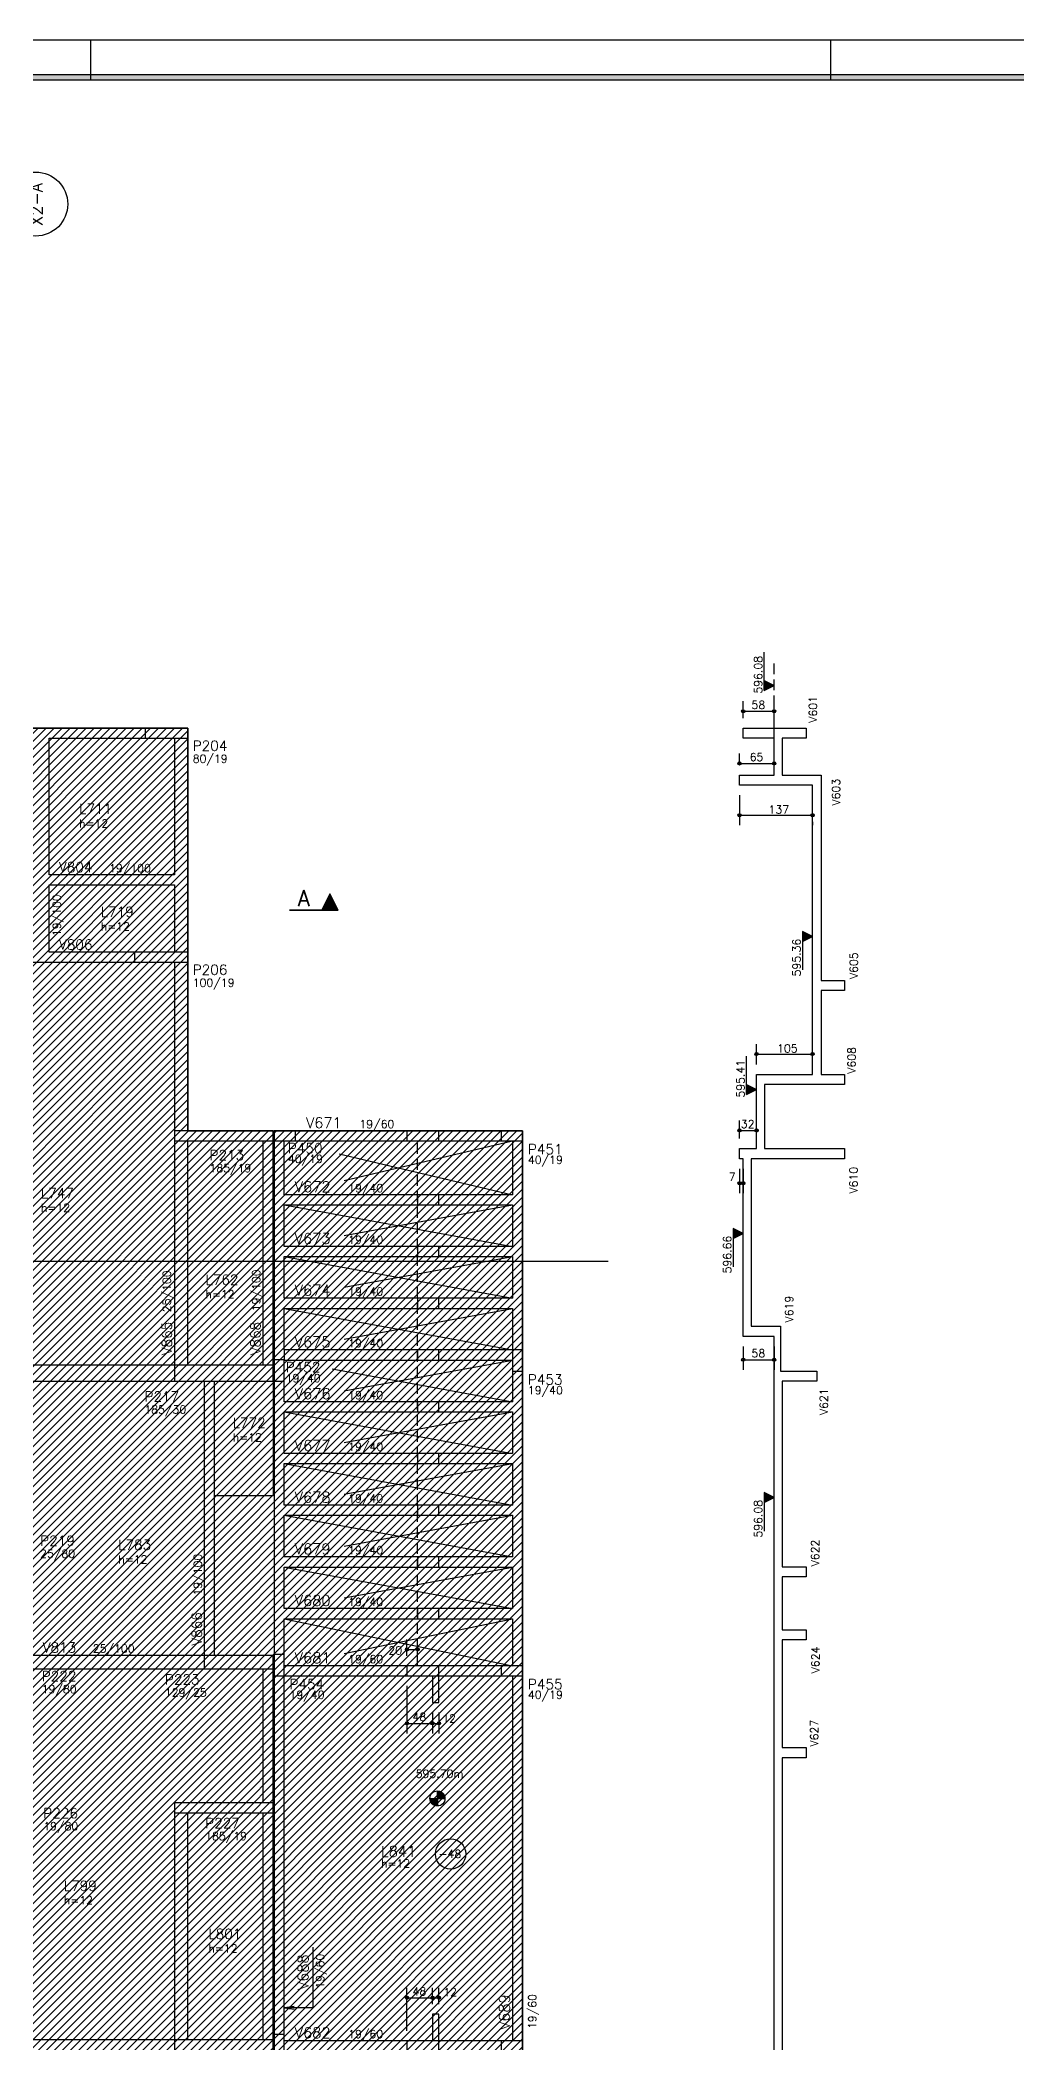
# Model space of a CAD drawing. Extents: x -9640 to 3028, y -691 to 5617.
# Drawn here: x -1229 to 603, y 1861 to 5617 of the extents above; entities that cross this region are included whole.
import ezdxf

# ---------------------------------------------------------------- set-up
doc = ezdxf.new("R2010")
doc.units = 0
doc.header["$LTSCALE"] = 100
doc.header["$MEASUREMENT"] = 0
doc.linetypes.add('ESTILO_TQS_0001', pattern=[0.85, 0.7, -0.15])
doc.linetypes.add('ESTILO_TQS_0002', pattern=[0.3, 0.2, -0.1])
doc.layers.get('0').update_dxf_attribs({"color": 245, "linetype": 'CONTINUOUS'})
for name, color, linetype in [('01', 7, 'CONTINUOUS'), ('10', 7, 'CONTINUOUS'), ('104', 5, 'CONTINUOUS'), ('11', 7, 'CONTINUOUS'), ('12', 7, 'CONTINUOUS'), ('13', 7, 'CONTINUOUS'), ('18', 4, 'CONTINUOUS'), ('19', 5, 'CONTINUOUS'), ('201', 7, 'ESTILO_TQS_0001'), ('210', 7, 'ESTILO_TQS_0002'), ('221', 102, 'CONTINUOUS'), ('224', 7, 'CONTINUOUS'), ('233', 7, 'CONTINUOUS'), ('237', 7, 'CONTINUOUS'), ('242', 7, 'CONTINUOUS'), ('30', 7, 'CONTINUOUS'), ('4', 3, 'CONTINUOUS'), ('8', 7, 'CONTINUOUS'), ('9', 3, 'CONTINUOUS')]:
    doc.layers.add(name, color=color, linetype=linetype)
doc.styles.get("Standard").update_dxf_attribs({"font": 'ROMANS.SHX'})

# ---------------------------------------------------------------- blocks, each defined once
blk = doc.blocks.new('_CORTEA')
for p, q in [((-1.215955, 0), (-1.008539, 0.414832)), ((0, 0), (-1.215955, 0)), ((-1.213134, 0.001738), (-1.008539, 0.41093)), ((-1.213134, 0.001739), (0, 0.001739)), ((-1.198048, 0.03191), (-0.819029, 0.03191)), ((-1.182092, 0.06382), (-0.834984, 0.06382)), ((-1.166137, 0.09573), (-0.85094, 0.09573)), ((-1.150182, 0.12764), (-0.866895, 0.12764)), ((-1.134225, 0.159551), (-0.882851, 0.159551)), ((-1.11827, 0.191461), (-0.898806, 0.191461)), ((-1.102411, 0.223182), (-0.91476, 0.223369)), ((-1.086361, 0.255281), (-0.930716, 0.255281)), ((-1.070407, 0.287191), (-0.946671, 0.287191)), ((-1.054453, 0.319101), (-0.962626, 0.319101)), ((-1.038497, 0.351012), (-0.978581, 0.351012)), ((-1.022543, 0.382922), (-0.994535, 0.382922)), ((-1.008539, 0.414832), (-0.801992, 0.001738)), ((-1.008539, 0.410929), (-0.803943, 0.001739))]:
    blk.add_line(p, q)
blk.add_lwpolyline([(-1.213134, 0.001739), (-1.008539, 0.410929), (-0.803943, 0.001739), (-1.213134, 0.001739)])

msp = doc.modelspace()

# ---------------------------------------------------------------- hatches: boundary and pattern name
at = {"layer": '104', "linetype": 'Continuous'}
h = msp.add_hatch(dxfattribs=at)
h.set_pattern_fill('ANSI31', color=256, scale=85)
h.paths.add_polyline_path([(-2256.626024, 4326.596), (-1861.626, 4326.596), (-1347.626, 4326.596), (-952.626, 4326.596), (-952.626, 3571.596031), (-324.626, 3571.596031), (-324.626, 1397.596), (-952.626, 1397.596), (-952.626, 642.596), (-2256.626021, 642.596), (-2256.626, 1397.596), (-2416.626, 1397.596), (-2416.626, 1867.096), (-2306.626, 1867.096), (-2306.626, 2387.596), (-2416.626007, 2387.596), (-2416.626007, 3571.596031), (-2256.626024, 3571.596031)])

# ---------------------------------------------------------------- linework, layer by layer
for p, q in [((-1134.575601, 5616.613072), (-1134.575601, 5541.613072)), ((252.924399, 5616.613072), (252.924399, 5541.613072)), ((128.476249, 4396.77712), (128.476249, 4468.777105)), ((128.476249, 4415.527138), (147.226258, 4406.15212)), ((128.476249, 4396.77712), (147.226258, 4406.15212)), ((130.148463, 4397.613182), (130.148463, 4414.69104)), ((131.820624, 4398.449281), (131.820624, 4413.854941)), ((133.49282, 4399.285343), (133.49282, 4413.018843)), ((135.164981, 4400.121441), (135.164981, 4412.182781)), ((136.837177, 4400.957539), (136.837142, 4411.346683)), ((138.509338, 4401.793602), (138.509338, 4410.510584)), ((140.181508, 4402.6297), (140.181543, 4409.674486)), ((141.853704, 4403.465798), (141.853749, 4408.838388)), ((143.525909, 4404.301896), (143.525909, 4408.00229)), ((145.19807, 4405.138013), (145.19807, 4407.166227)), ((200.476249, 3945.370456), (200.476249, 3873.370471)), ((219.226258, 3935.995456), (200.476249, 3945.370456)), ((202.148463, 3927.456537), (202.148463, 3944.534394)), ((203.820624, 3928.292635), (203.820624, 3943.698296)), ((219.226258, 3935.995456), (200.476249, 3926.620438)), ((205.49282, 3929.128733), (205.49282, 3942.862233)), ((207.164981, 3929.964795), (207.164981, 3942.026135)), ((208.837142, 3930.800894), (208.837177, 3941.190037)), ((210.509338, 3931.636992), (210.509338, 3940.353974)), ((212.181543, 3932.47309), (212.181508, 3939.517876)), ((213.853749, 3933.309188), (213.853704, 3938.681778)), ((215.525909, 3934.145286), (215.525909, 3937.84568)), ((217.19807, 3934.981349), (217.19807, 3937.009564)), ((95.476249, 3639.376017), (95.476249, 3711.376002)), ((95.476249, 3658.126035), (114.226258, 3648.751017)), ((95.476249, 3639.376017), (114.226258, 3648.751017)), ((97.148463, 3640.21208), (97.148463, 3657.289937)), ((98.820624, 3641.048178), (98.820624, 3656.453839)), ((100.49282, 3641.884241), (100.49282, 3655.617741)), ((102.164981, 3642.720339), (102.164981, 3654.781678)), ((103.837177, 3643.556437), (103.837142, 3653.94558)), ((105.509338, 3644.392499), (105.509338, 3653.109482)), ((107.181508, 3645.228598), (107.181543, 3652.273384)), ((108.853704, 3646.064696), (108.853749, 3651.437286)), ((110.525909, 3646.900794), (110.525909, 3650.601187)), ((112.19807, 3647.73691), (112.19807, 3649.765125)), ((70.476249, 3388.47139), (70.476249, 3316.471405)), ((89.226258, 3379.09639), (70.476249, 3388.47139)), ((72.148463, 3370.55747), (72.148463, 3387.635328)), ((73.820624, 3371.393568), (73.820624, 3386.799229)), ((75.49282, 3372.229667), (75.49282, 3385.963167)), ((77.164981, 3373.065729), (77.164981, 3385.127069)), ((78.837142, 3373.901827), (78.837177, 3384.290971)), ((80.509338, 3374.737926), (80.509338, 3383.454908)), ((82.181543, 3375.574024), (82.181508, 3382.61881)), ((83.853749, 3376.410122), (83.853704, 3381.782712)), ((85.525909, 3377.24622), (85.525909, 3380.946614)), ((87.19807, 3378.082283), (87.19807, 3380.110497)), ((89.226258, 3379.09639), (70.476249, 3369.721372)), ((128.476249, 2893.137205), (128.476249, 2821.13722)), ((147.226258, 2883.762205), (128.476249, 2893.137205)), ((130.148463, 2875.223285), (130.148463, 2892.301143)), ((147.226258, 2883.762205), (128.476249, 2874.387187)), ((131.820624, 2876.059384), (131.820624, 2891.465044)), ((133.49282, 2876.895482), (133.49282, 2890.628982)), ((135.164981, 2877.731544), (135.164981, 2889.792884)), ((136.837142, 2878.567642), (136.837177, 2888.956786)), ((138.509338, 2879.403741), (138.509338, 2888.120723)), ((140.181543, 2880.239839), (140.181508, 2887.284625)), ((141.853749, 2881.075937), (141.853704, 2886.448527)), ((143.525909, 2881.912035), (143.525909, 2885.612429)), ((145.19807, 2882.748098), (145.19807, 2884.776313)), ((-484.199824, 2333.794283), (-484.199824, 2305.669283)), ((-484.199824, 2305.669283), (-484.199824, 2333.794283)), ((-484.199824, 2333.111017), (-479.869559, 2333.111017)), ((-484.199824, 2332.219062), (-477.732804, 2332.219062)), ((-484.199824, 2331.327107), (-476.243534, 2331.327107)), ((-484.199824, 2330.435138), (-475.078865, 2330.435138)), ((-484.199824, 2329.54325), (-474.125608, 2329.54325)), ((-484.199824, 2328.651295), (-473.327973, 2328.651295)), ((-498.262324, 2319.731783), (-470.137324, 2319.731783)), ((-484.199878, 2318.839881), (-498.227925, 2318.839881)), ((-484.199878, 2317.947926), (-498.14876, 2317.947926)), ((-484.199878, 2317.055971), (-498.005476, 2317.055971)), ((-484.199878, 2316.164016), (-497.802272, 2316.164016)), ((-484.199878, 2315.272114), (-497.536465, 2315.272114)), ((-484.199878, 2314.380105), (-497.204247, 2314.380105)), ((-484.199878, 2313.488204), (-496.800306, 2313.488204)), ((-484.199878, 2312.596249), (-496.317508, 2312.596249)), ((-484.199878, 2311.704294), (-495.745983, 2311.704294)), ((-484.199878, 2310.812338), (-495.071676, 2310.812338)), ((-484.199878, 2309.920437), (-494.274094, 2309.920437)), ((-484.199878, 2309.028415), (-493.320837, 2309.028415)), ((-484.199878, 2308.136513), (-492.156168, 2308.136513)), ((-484.199878, 2307.244558), (-490.666899, 2307.244558)), ((-484.199878, 2306.352603), (-488.53009, 2306.352603)), ((-484.199824, 2327.759326), (-472.653719, 2327.759326)), ((-484.199824, 2326.867371), (-472.082194, 2326.867371)), ((-484.199824, 2325.975416), (-471.599397, 2325.975416)), ((-484.199824, 2325.083461), (-471.195456, 2325.083461)), ((-484.199824, 2324.191505), (-470.863237, 2324.191505)), ((-484.199824, 2323.299604), (-470.597431, 2323.299604)), ((-484.199824, 2322.407649), (-470.39428, 2322.407649)), ((-484.199824, 2321.515693), (-470.250943, 2321.515693)), ((-484.199824, 2320.623738), (-470.167342, 2320.623738))]:
    msp.add_line(p, q)
for points in [[(-9639.575601, -690.886928), (3027.924399, -690.886928), (3027.924399, 5616.613072), (-9639.575601, 5616.613072), (-9639.575601, -690.886928)], [(2952.924399, -615.886928), (2952.924399, -626.386928), (-9462.575601, -626.386928), (-9462.575601, 5552.113072), (2952.924399, 5552.113072), (2952.924399, 5541.613072), (-9452.075601, 5541.613072), (-9452.075601, -615.886928), (2952.924399, -615.886928)], [(-9452.075601, -615.886928), (2952.924399, -615.886928), (2952.924399, 5541.613072), (-9452.075601, 5541.613072), (-9452.075601, -615.886928)], [(128.476249, 4415.527138), (147.226258, 4406.15212), (128.476249, 4396.77712), (128.476249, 4415.527138)], [(200.476249, 3926.620438), (219.226258, 3935.995456), (200.476249, 3945.370456), (200.476249, 3926.620438)], [(95.476249, 3658.126035), (114.226258, 3648.751017), (95.476249, 3639.376017), (95.476249, 3658.126035)], [(70.476249, 3369.721372), (89.226258, 3379.09639), (70.476249, 3388.47139), (70.476249, 3369.721372)], [(128.476249, 2874.387187), (147.226258, 2883.762205), (128.476249, 2893.137205), (128.476249, 2874.387187)]]:
    msp.add_lwpolyline(points)
msp.add_circle((-484.199824, 2319.731783), 14.0625)
for points in [[(-9452.075601, 5541.613072), (-9462.575601, 5552.113072), (2952.924399, 5552.113072)], [(-9452.075601, 5541.613072), (2952.924399, 5552.113072), (2952.924399, 5541.613072)]]:
    msp.add_solid(points)
at = {"layer": '01'}
for points in [[(-1222.126, 4326.596), (-1386.626, 4326.596)], [(-1032.626, 4326.596), (-1222.126, 4326.596)], [(147.226258, 1062.596), (147.226258, 3186.096), (89.226258, 3186.096), (89.226258, 3519.096), (82.226258, 3519.096), (82.226258, 3538.096), (114.226258, 3538.096), (114.226258, 3677.096), (219.226258, 3677.096), (219.226258, 4219.596), (82.226258, 4219.596), (82.226258, 4238.596), (147.226258, 4238.596), (147.226258, 4307.596), (89.226258, 4307.596), (89.226258, 4326.596), (207.226258, 4326.596), (207.226258, 4307.596), (162.226258, 4307.596), (162.226258, 4238.596), (235.226258, 4238.596), (235.226258, 3853.596), (279.226258, 3853.596), (279.226258, 3834.596), (235.226258, 3834.596), (235.226258, 3677.096), (279.226258, 3677.096), (279.226258, 3658.096), (129.226258, 3658.096), (129.226258, 3538.096), (279.226258, 3538.096), (279.226258, 3519.096), (104.226258, 3519.096), (104.226258, 3205.096), (159.226258, 3205.096), (159.226258, 3121.096), (227.226258, 3121.096), (227.226258, 3102.096), (162.226258, 3102.096), (162.226258, 2754.096), (207.226258, 2754.096), (207.226258, 2735.096), (162.226258, 2735.096), (162.226258, 2636.096), (207.226258, 2636.096), (207.226258, 2617.096), (162.226258, 2617.096), (162.226258, 2415.096), (207.226258, 2415.096), (207.226258, 2396.096), (162.226258, 2396.096), (162.226258, 1646.096)], [(-1212.626, 4307.596), (-1032.626, 4307.596)], [(-1212.626, 4051.596), (-1212.626, 4307.596)], [(-977.626, 4307.596), (-977.626, 4051.596)], [(-952.626, 4042.096), (-952.626, 4307.596)], [(-977.626, 4051.596), (-1212.626, 4051.596)], [(-1212.626, 4032.596), (-977.626, 4032.596)], [(-1212.626, 3906.596), (-1212.626, 4032.596)], [(-977.626, 4032.596), (-977.626, 3906.596)], [(-952.626, 3906.596), (-952.626, 4042.096)], [(-1052.626, 3906.596), (-1212.626, 3906.596)], [(-1317.626, 3887.596), (-1222.126, 3887.596)], [(-1222.126, 3887.596), (-1052.626, 3887.596)], [(-977.626, 3887.596), (-977.626, 3571.596031)], [(-952.626, 3571.596031), (-952.626, 3887.596)], [(-364.626, 3571.596031), (-750.626, 3571.596031)], [(-977.626, 3552.596031), (-977.626, 3132.096)], [(-952.626, 3132.096), (-952.626, 3552.596031)], [(-811.626, 3552.596031), (-811.626, 3132.096)], [(-792.626, 3132.096), (-792.626, 3552.596031)], [(-790.626, 3552.596031), (-790.626, 3442.096031)], [(-771.626, 3451.596031), (-771.626, 3552.596031)], [(-750.626, 3552.596031), (-364.626, 3552.596031)], [(-343.626, 3552.596031), (-343.626, 3451.596031)], [(-324.626, 3442.096031), (-324.626, 3552.596031)], [(-790.626, 3442.096031), (-790.626, 3345.096031)], [(-343.626, 3451.596031), (-771.626, 3451.596031)], [(-771.626, 3354.596031), (-771.626, 3432.596031)], [(-771.626, 3432.596031), (-343.626, 3432.596031)], [(-343.626, 3432.596031), (-343.626, 3354.596031)], [(-324.626, 3345.096031), (-324.626, 3442.096031)], [(-790.626, 3345.096031), (-790.626, 3248.096031)], [(-343.626, 3354.596031), (-771.626, 3354.596031)], [(-324.626, 3248.096031), (-324.626, 3345.096031)], [(-771.626, 3257.596031), (-771.626, 3335.596031)], [(-771.626, 3335.596031), (-343.626, 3335.596031)], [(-343.626, 3335.596031), (-343.626, 3257.596031)], [(-790.626, 3248.096031), (-790.626, 3151.096031)], [(-343.626, 3257.596031), (-771.626, 3257.596031)], [(-771.626, 3160.596031), (-771.626, 3238.596031)], [(-771.626, 3238.596031), (-343.626, 3238.596031)], [(-343.626, 3238.596031), (-343.626, 3160.596031)], [(-324.626, 3160.596031), (-324.626, 3248.096031)], [(-343.626, 3160.596031), (-771.626, 3160.596031)], [(-771.626, 3160.596031), (-771.626, 3142.096)], [(-977.626, 3132.096), (-1315.126, 3132.096)], [(-790.626, 3151.096031), (-790.626, 3142.096)], [(-771.626, 3142.096), (-771.626, 3141.596031)], [(-771.626, 3141.596031), (-343.626, 3141.596031)], [(-343.626, 3120.596031), (-343.626, 3063.596031)], [(-324.626, 3054.096031), (-324.626, 3120.596031)], [(-1315.126, 3102.096), (-977.625964, 3102.096)], [(-921.626, 3102.096), (-921.626, 2587.596)], [(-902.626, 2587.596), (-902.626, 3102.096)], [(-790.626, 3102.096), (-790.626, 3054.096031)], [(-771.626, 3063.596031), (-771.626, 3102.096)], [(-790.626, 3054.096031), (-790.626, 2957.096031)], [(-343.626, 3063.596031), (-771.626, 3063.596031)], [(-771.626, 2966.596031), (-771.626, 3044.596031)], [(-771.626, 3044.596031), (-343.626, 3044.596031)], [(-343.626, 3044.596031), (-343.626, 2966.596031)], [(-324.626, 2957.096031), (-324.626, 3054.096031)], [(-790.626, 2957.096031), (-790.626, 2860.096031)], [(-343.626, 2966.596031), (-771.626, 2966.596031)], [(-771.626, 2869.596031), (-771.626, 2947.596031)], [(-771.626, 2947.596031), (-343.626, 2947.596031)], [(-343.626, 2947.596031), (-343.626, 2869.596031)], [(-324.626, 2860.096031), (-324.626, 2957.096031)], [(-790.626, 2860.096031), (-790.626, 2763.096031)], [(-343.626, 2869.596031), (-771.626, 2869.596031)], [(-324.626, 2763.096031), (-324.626, 2860.096031)], [(-771.626, 2772.596031), (-771.626, 2850.596031)], [(-771.626, 2850.596031), (-343.626, 2850.596031)], [(-343.626, 2850.596031), (-343.626, 2772.596031)], [(-790.626, 2763.096031), (-790.626, 2666.096031)], [(-343.626, 2772.596031), (-771.626, 2772.596031)], [(-771.626, 2675.596031), (-771.626, 2753.596031)], [(-771.626, 2753.596031), (-343.626, 2753.596031)], [(-343.626, 2753.596031), (-343.626, 2675.596031)], [(-324.626, 2666.096031), (-324.626, 2763.096031)], [(-343.626, 2675.596031), (-771.626, 2675.596031)], [(-790.626, 2666.096031), (-790.626, 2589.596)], [(-771.626, 2589.596), (-771.626, 2656.596031)], [(-771.626, 2656.596031), (-343.626, 2656.596031)], [(-343.626, 2656.596031), (-343.626, 2568.596)], [(-324.626, 2568.596), (-324.626, 2666.096031)], [(-921.626, 2587.596), (-1252.626, 2587.596)], [(-1252.626, 2562.596), (-921.626, 2562.596)], [(-811.626, 2562.596), (-811.626, 2311.596)], [(-792.626, 2311.596), (-792.626, 2562.596)], [(-364.626, 2568.596), (-771.626, 2568.596)], [(-790.626, 2549.596), (-790.626, 1877.096)], [(-324.626, 1865.596), (-324.626, 2549.596)], [(-977.626, 2292.596), (-977.626, 1867.096)], [(-952.626, 1867.096), (-952.626, 2292.596)], [(-811.626, 2292.596), (-811.626, 1867.096)], [(-792.626, 1867.096), (-792.626, 2292.596)], [(-977.626, 1867.096), (-1341.626, 1867.096)]]:
    msp.add_lwpolyline(points, dxfattribs=at)
at = {"layer": '104', "linetype": 'Continuous'}
msp.add_lwpolyline([(-2256.626024, 4326.596), (-1861.626, 4326.596), (-1861.626, 4326.596), (-1347.626, 4326.596), (-1347.626, 4326.596), (-952.626, 4326.596), (-952.626, 3571.596031), (-324.626, 3571.596031), (-324.626, 1397.596), (-952.626, 1397.596), (-952.626, 642.596), (-2256.626021, 642.596), (-2256.626, 1397.596), (-2416.626, 1397.596), (-2416.626, 1867.096), (-2306.626, 1867.096), (-2306.626, 2387.596), (-2416.626007, 2387.596), (-2416.626007, 3571.596031), (-2256.626024, 3571.596031), (-2256.626024, 4326.596)], dxfattribs=at)
at = {"layer": '13'}
msp.add_circle((-459.530293, 2215.633156), 28.460499, dxfattribs=at)
at = {"layer": '18'}
for p, q in [((-481.438579, 3571.596031), (-541.438579, 3571.596031)), ((-541.438579, 3571.596031), (-541.438579, 3552.596031)), ((-481.438579, 3552.596031), (-481.438579, 3571.596031)), ((-541.438579, 3552.596031), (-481.438579, 3552.596031)), ((-481.438579, 3451.596031), (-521.438579, 3451.596031)), ((-521.438579, 3451.596031), (-521.438579, 3432.596031)), ((-521.438579, 3432.596031), (-481.438579, 3432.596031)), ((-481.438579, 3432.596031), (-481.438579, 3451.596031)), ((-481.438579, 3354.596031), (-521.438579, 3354.596031)), ((-521.438579, 3354.596031), (-521.438579, 3335.596031)), ((-481.438579, 3335.596031), (-481.438579, 3354.596031)), ((-164.156192, 3326.596), (-9253.123768, 3326.596)), ((-521.438579, 3335.596031), (-481.438579, 3335.596031)), ((-481.438579, 3257.596031), (-521.438579, 3257.596031)), ((-521.438579, 3257.596031), (-521.438579, 3238.596031)), ((-521.438579, 3238.596031), (-481.438579, 3238.596031)), ((-481.438579, 3238.596031), (-481.438579, 3257.596031)), ((-481.438579, 3160.596031), (-521.438579, 3160.596031)), ((-521.438579, 3160.596031), (-521.438579, 3141.596031)), ((-481.438579, 3141.596031), (-481.438579, 3160.596031)), ((-521.438579, 3141.596031), (-481.438579, 3141.596031)), ((-481.438579, 3063.596031), (-521.438579, 3063.596031)), ((-521.438579, 3063.596031), (-521.438579, 3044.596031)), ((-521.438579, 3044.596031), (-481.438579, 3044.596031)), ((-481.438579, 3044.596031), (-481.438579, 3063.596031)), ((-481.438579, 2966.596031), (-521.438579, 2966.596031)), ((-521.438579, 2966.596031), (-521.438579, 2947.596031)), ((-521.438579, 2947.596031), (-481.438579, 2947.596031)), ((-481.438579, 2947.596031), (-481.438579, 2966.596031)), ((-481.438579, 2869.596031), (-521.438579, 2869.596031)), ((-521.438579, 2869.596031), (-521.438579, 2850.596031)), ((-481.438579, 2850.596031), (-481.438579, 2869.596031)), ((-521.438579, 2850.596031), (-481.438579, 2850.596031)), ((-481.438579, 2772.596031), (-521.438579, 2772.596031)), ((-521.438579, 2772.596031), (-521.438579, 2753.596031)), ((-521.438579, 2753.596031), (-481.438579, 2753.596031)), ((-481.438579, 2753.596031), (-481.438579, 2772.596031)), ((-481.438579, 2675.596031), (-521.438579, 2675.596031)), ((-521.438579, 2675.596031), (-521.438579, 2656.596031)), ((-481.438579, 2656.596031), (-481.438579, 2675.596031)), ((-521.438579, 2656.596031), (-481.438579, 2656.596031)), ((-481.438579, 2568.596), (-541.438579, 2568.596)), ((-541.438579, 2568.596), (-541.438579, 2549.596)), ((-481.438579, 2499.596), (-481.438579, 2568.596)), ((-541.438579, 2549.596), (-493.438579, 2549.596)), ((-493.438579, 2549.596), (-493.438579, 2499.596)), ((-493.438579, 1915.596), (-493.438579, 1865.596)), ((-481.438579, 1846.596), (-481.438579, 1915.596)), ((-493.438579, 1865.596), (-541.438579, 1865.596)), ((-541.438579, 1865.596), (-541.438579, 1846.596))]:
    msp.add_line(p, q, dxfattribs=at)
msp.add_circle((-1237.623768, 5309.096126), 60, dxfattribs=at)
at = {"layer": '19'}
for p, q in [((-659.302664, 3478.102239), (-343.626, 3552.596031)), ((-668.374525, 3528.230339), (-343.626, 3451.596031)), ((-771.626, 3432.596031), (-343.626, 3354.596031)), ((-659.302664, 3375.066172), (-343.626, 3432.596031)), ((-771.626, 3335.596031), (-343.626, 3257.596031)), ((-659.302664, 3278.066172), (-343.626, 3335.596031)), ((-771.626, 3238.596031), (-343.626, 3160.596031)), ((-659.302664, 3181.066172), (-343.626, 3238.596031)), ((-681.513192, 3125.1734), (-343.626, 3063.596031)), ((-659.302664, 3084.066172), (-343.626, 3141.596031)), ((-771.626, 3044.596031), (-343.626, 2966.596031)), ((-659.302664, 2987.066172), (-343.626, 3044.596031)), ((-771.626, 2947.596031), (-343.626, 2869.596031)), ((-659.302664, 2890.066172), (-343.626, 2947.596031)), ((-771.626, 2850.596031), (-343.626, 2772.596031)), ((-659.302664, 2793.066172), (-343.626, 2850.596031)), ((-771.626, 2753.596031), (-343.626, 2675.596031)), ((-659.302664, 2696.066172), (-343.626, 2753.596031)), ((-771.626, 2656.596031), (-343.626, 2568.596)), ((-659.302664, 2591.690526), (-343.626, 2656.596031))]:
    msp.add_line(p, q, dxfattribs=at)
at = {"layer": '201', "linetype": 'ESTILO_TQS_0001'}
for points in [[(-771.626, 2549.596), (-364.626, 2549.596)], [(-771.626, 1877.096), (-771.626, 2549.596)], [(-343.626, 2549.596), (-343.626, 1865.596)], [(-364.626, 1865.596), (-771.626, 1865.596)]]:
    msp.add_lwpolyline(points, dxfattribs=at)
at = {"layer": '210'}
for p, q in [((147.226258, 4307.596), (147.226258, 4457.056948)), ((-521.438579, 2568.596), (-521.438579, 3552.596031))]:
    msp.add_line(p, q, dxfattribs=at)
at = {"layer": '221', "color": 11, "linetype": 'Continuous'}
for p, q in [((89.226258, 4345.346), (89.226258, 4376.796833)), ((89.226258, 4358.046833), (147.226258, 4358.046833)), ((147.226258, 4326.346), (147.226258, 4376.796833)), ((89.226258, 4326.596), (89.226258, 4326.596)), ((147.226258, 4307.596), (147.226258, 4307.596)), ((82.226258, 4257.346), (82.226258, 4279.099085)), ((82.226258, 4260.349085), (147.226258, 4260.349085)), ((147.226258, 4272.286862), (147.226258, 4279.099085)), ((147.226258, 4253.536862), (147.226258, 4253.536862)), ((82.226258, 4238.596), (82.226258, 4238.596)), ((82.226258, 4219.596), (82.226258, 4219.596)), ((82.226258, 4200.846), (82.226258, 4144.518392)), ((219.226258, 4169.888818), (219.226258, 4169.888818)), ((82.226258, 4163.268392), (219.226258, 4163.268392)), ((219.226258, 4151.138818), (219.226258, 4144.518392)), ((114.226258, 3695.846), (114.226258, 3734.250093)), ((219.226258, 3717.166419), (219.226258, 3734.250093)), ((114.226258, 3715.500093), (219.226258, 3715.500093)), ((219.226258, 3698.416419), (219.226258, 3698.416419)), ((114.226258, 3677.096), (114.226258, 3677.096)), ((82.226258, 3556.846), (82.226258, 3591.010577)), ((82.226258, 3572.260577), (114.226258, 3572.260577)), ((114.226258, 3575.44295), (114.226258, 3591.010577)), ((82.226258, 3538.096), (82.226258, 3538.096)), ((114.226258, 3556.69295), (114.226258, 3556.69295)), ((82.226258, 3519.096), (82.226258, 3519.096)), ((82.226258, 3500.346), (82.226258, 3454.526625)), ((89.226258, 3519.096), (89.226258, 3519.096)), ((89.226258, 3500.346), (89.226258, 3454.526625)), ((82.226258, 3473.276625), (89.226258, 3473.276625)), ((89.226258, 3186.096), (89.226258, 3186.096)), ((89.226258, 3167.346), (89.226258, 3123.603602)), ((147.226258, 3186.096), (147.226258, 3186.096)), ((147.226258, 3167.346), (147.226258, 3123.603602)), ((89.226258, 3142.353602), (147.226258, 3142.353602)), ((-541.438579, 2587.346), (-541.438579, 2617.846232)), ((-541.438579, 2599.096232), (-521.438579, 2599.096232)), ((-521.438579, 2587.346), (-521.438579, 2617.846232)), ((-541.438579, 2568.596), (-541.438579, 2568.596)), ((-521.438579, 2568.596), (-521.438579, 2568.596)), ((-541.438579, 2549.596), (-541.438579, 2549.596)), ((-541.438579, 2530.846), (-541.438579, 2441.790768)), ((-493.438579, 2499.596), (-493.438579, 2499.596)), ((-493.438579, 2499.596), (-493.438579, 2499.596)), ((-493.438579, 2480.846), (-493.438579, 2441.790768)), ((-493.438579, 2480.846), (-493.438579, 2441.790768)), ((-481.438579, 2499.596), (-481.438579, 2499.596)), ((-481.438579, 2480.846), (-481.438579, 2441.790768)), ((-541.438579, 2460.540768), (-493.438579, 2460.540768)), ((-493.438579, 2460.540768), (-481.438579, 2460.540768)), ((-541.438579, 1884.346), (-541.438579, 1964.784675)), ((-493.438579, 1934.346), (-493.438579, 1964.784675)), ((-493.438579, 1934.346), (-493.438579, 1964.784675)), ((-481.438579, 1934.346), (-481.438579, 1964.784675)), ((-541.438579, 1946.034675), (-493.438579, 1946.034675)), ((-493.438579, 1946.034675), (-481.438579, 1946.034675)), ((-493.438579, 1915.596), (-493.438579, 1915.596)), ((-493.438579, 1915.596), (-493.438579, 1915.596)), ((-481.438579, 1915.596), (-481.438579, 1915.596)), ((-541.438579, 1865.596), (-541.438579, 1865.596))]:
    msp.add_line(p, q, dxfattribs=at)
msp.add_lwpolyline([(-717.868639, 2040.741364), (-717.868639, 1927.298455), (-771.626, 1927.298455), (-753.036409, 1929.745821), (-771.626, 1927.298455), (-753.036409, 1924.851089)], dxfattribs=at)
for centre, radius in [((89.226258, 4358.046833), 3), ((89.226258, 4358.046833), 1.5), ((147.226258, 4358.046833), 3), ((147.226258, 4358.046833), 1.5), ((82.226258, 4260.349085), 3), ((82.226258, 4260.349085), 1.5), ((147.226258, 4260.349085), 3), ((147.226258, 4260.349085), 1.5), ((82.226258, 4163.268392), 3), ((82.226258, 4163.268392), 1.5), ((219.226258, 4163.268392), 3), ((219.226258, 4163.268392), 1.5), ((114.226258, 3715.500093), 3), ((219.226258, 3715.500093), 3), ((114.226258, 3715.500093), 1.5), ((219.226258, 3715.500093), 1.5), ((82.226258, 3572.260577), 3), ((82.226258, 3572.260577), 1.5), ((114.226258, 3572.260577), 3), ((114.226258, 3572.260577), 1.5), ((82.226258, 3473.276625), 3), ((82.226258, 3473.276625), 1.5), ((89.226258, 3473.276625), 3), ((89.226258, 3473.276625), 1.5), ((89.226258, 3142.353602), 3), ((89.226258, 3142.353602), 1.5), ((147.226258, 3142.353602), 3), ((147.226258, 3142.353602), 1.5), ((-541.438579, 2599.096232), 3), ((-541.438579, 2599.096232), 1.5), ((-521.438579, 2599.096232), 3), ((-521.438579, 2599.096232), 1.5), ((-541.438579, 2460.540768), 3), ((-541.438579, 2460.540768), 1.5), ((-493.438579, 2460.540768), 3), ((-493.438579, 2460.540768), 3), ((-493.438579, 2460.540768), 1.5), ((-493.438579, 2460.540768), 1.5), ((-481.438579, 2460.540768), 3), ((-481.438579, 2460.540768), 1.5), ((-541.438579, 1946.034675), 3), ((-541.438579, 1946.034675), 1.5), ((-493.438579, 1946.034675), 3), ((-493.438579, 1946.034675), 3), ((-493.438579, 1946.034675), 1.5), ((-493.438579, 1946.034675), 1.5), ((-481.438579, 1946.034675), 3), ((-481.438579, 1946.034675), 1.5)]:
    msp.add_circle(centre, radius, dxfattribs=at)
at = {"layer": '233'}
msp.add_lwpolyline([(-343.626, 1865.596), (-771.626, 1865.596), (-771.626, 2549.596), (-343.626, 2549.596), (-343.626, 1865.596)], dxfattribs=at)
at = {"layer": '237'}
for p, q in [((-792.626, 3102.096), (-792.626, 2887.096)), ((-792.626, 2887.096), (-902.626, 2887.096))]:
    msp.add_line(p, q, dxfattribs=at)
at = {"layer": '242'}
for p, q in [((-992.626, 4317.096), (-992.626, 4317.096)), ((-1002.626, 3897.096), (-1002.626, 3897.096)), ((-885.125982, 3562.096031), (-885.125982, 3562.096031)), ((-770.626, 3562.096031), (-770.626, 3562.096031)), ((-344.626, 3562.096031), (-344.626, 3562.096031)), ((-885.125982, 3117.096), (-885.125982, 3117.096)), ((-781.126, 3122.096), (-781.126, 3122.096)), ((-334.126, 3140.596031), (-334.126, 3140.596031)), ((-857.126, 2575.096), (-857.126, 2575.096)), ((-781.126, 2569.596), (-781.126, 2569.596)), ((-344.626, 2559.096), (-344.626, 2559.096)), ((-885.125982, 2302.096), (-885.125982, 2302.096))]:
    msp.add_line(p, q, dxfattribs=at)
at = {"layer": '30'}
for points in [[(147.226258, 1062.596), (147.226258, 3186.096), (89.226258, 3186.096), (89.226258, 3519.096), (82.226258, 3519.096), (82.226258, 3538.096), (114.226258, 3538.096), (114.226258, 3677.096), (219.226258, 3677.096), (219.226258, 4219.596), (82.226258, 4219.596), (82.226258, 4238.596), (147.226258, 4238.596), (147.226258, 4307.596), (89.226258, 4307.596), (89.226258, 4326.596), (207.226258, 4326.596), (207.226258, 4307.596), (162.226258, 4307.596), (162.226258, 4238.596), (235.226258, 4238.596), (235.226258, 3853.596), (279.226258, 3853.596), (279.226258, 3834.596), (235.226258, 3834.596), (235.226258, 3677.096), (279.226258, 3677.096), (279.226258, 3658.096), (129.226258, 3658.096), (129.226258, 3538.096), (279.226258, 3538.096), (279.226258, 3519.096), (104.226258, 3519.096), (104.226258, 3205.096), (159.226258, 3205.096), (159.226258, 3121.096), (227.226258, 3121.096), (227.226258, 3102.096), (162.226258, 3102.096), (162.226258, 2754.096), (207.226258, 2754.096), (207.226258, 2735.096), (162.226258, 2735.096), (162.226258, 2636.096), (207.226258, 2636.096), (207.226258, 2617.096), (162.226258, 2617.096), (162.226258, 2415.096), (207.226258, 2415.096), (207.226258, 2396.096), (162.226258, 2396.096), (162.226258, 1646.096)], [(-541.438579, 3552.596031), (-481.438579, 3552.596031), (-481.438579, 3571.596031), (-541.438579, 3571.596031), (-541.438579, 3552.596031)], [(-521.438579, 3432.596031), (-481.438579, 3432.596031), (-481.438579, 3451.596031), (-521.438579, 3451.596031), (-521.438579, 3432.596031)], [(-521.438579, 3335.596031), (-481.438579, 3335.596031), (-481.438579, 3354.596031), (-521.438579, 3354.596031), (-521.438579, 3335.596031)], [(-521.438579, 3238.596031), (-481.438579, 3238.596031), (-481.438579, 3257.596031), (-521.438579, 3257.596031), (-521.438579, 3238.596031)], [(-521.438579, 3141.596031), (-481.438579, 3141.596031), (-481.438579, 3160.596031), (-521.438579, 3160.596031), (-521.438579, 3141.596031)], [(-521.438579, 3044.596031), (-481.438579, 3044.596031), (-481.438579, 3063.596031), (-521.438579, 3063.596031), (-521.438579, 3044.596031)], [(-521.438579, 2947.596031), (-481.438579, 2947.596031), (-481.438579, 2966.596031), (-521.438579, 2966.596031), (-521.438579, 2947.596031)], [(-521.438579, 2850.596031), (-481.438579, 2850.596031), (-481.438579, 2869.596031), (-521.438579, 2869.596031), (-521.438579, 2850.596031)], [(-521.438579, 2753.596031), (-481.438579, 2753.596031), (-481.438579, 2772.596031), (-521.438579, 2772.596031), (-521.438579, 2753.596031)], [(-521.438579, 2656.596031), (-481.438579, 2656.596031), (-481.438579, 2675.596031), (-521.438579, 2675.596031), (-521.438579, 2656.596031)], [(-541.438579, 2549.596), (-493.438579, 2549.596), (-493.438579, 2499.596), (-481.438579, 2499.596), (-481.438579, 2568.596), (-541.438579, 2568.596), (-541.438579, 2549.596)], [(-541.438579, 1846.596), (-481.438579, 1846.596), (-481.438579, 1915.596), (-493.438579, 1915.596), (-493.438579, 1865.596), (-541.438579, 1865.596), (-541.438579, 1846.596)]]:
    msp.add_lwpolyline(points, dxfattribs=at)
at = {"layer": '4'}
for points in [[(-1032.626, 4307.596), (-952.626, 4307.596), (-952.626, 4326.596), (-1032.626, 4326.596), (-1032.626, 4307.596)], [(-1052.626, 3887.596), (-952.626, 3887.596), (-952.626, 3906.596), (-1052.626, 3906.596), (-1052.626, 3887.596)], [(-977.625964, 3552.596031), (-792.626, 3552.596031), (-792.626, 3571.596031), (-977.625964, 3571.596031), (-977.625964, 3552.596031)], [(-790.626, 3552.596031), (-750.626, 3552.596031), (-750.626, 3571.596031), (-790.626, 3571.596031), (-790.626, 3552.596031)], [(-364.626, 3552.596031), (-324.626, 3552.596031), (-324.626, 3571.596031), (-364.626, 3571.596031), (-364.626, 3552.596031)], [(-343.626, 3120.596031), (-324.626, 3120.596031), (-324.626, 3160.596031), (-343.626, 3160.596031), (-343.626, 3120.596031)], [(-977.625964, 3102.096), (-792.626, 3102.096), (-792.626, 3132.096), (-977.625964, 3132.096), (-977.625964, 3102.096)], [(-790.626, 3102.096), (-771.626, 3102.096), (-771.626, 3142.096), (-790.626, 3142.096), (-790.626, 3102.096)], [(-921.626, 2562.596), (-792.626, 2562.596), (-792.626, 2587.596), (-921.626, 2587.596), (-921.626, 2562.596)], [(-790.626, 2549.596), (-771.626, 2549.596), (-771.626, 2589.596), (-790.626, 2589.596), (-790.626, 2549.596)], [(-364.626, 2549.596), (-324.626, 2549.596), (-324.626, 2568.596), (-364.626, 2568.596), (-364.626, 2549.596)], [(-977.625964, 2292.596), (-792.626, 2292.596), (-792.626, 2311.596), (-977.625964, 2311.596), (-977.625964, 2292.596)], [(-977.625964, 1837.096), (-792.626, 1837.096), (-792.626, 1867.096), (-977.625964, 1867.096), (-977.625964, 1837.096)], [(-790.626, 1837.096), (-771.626, 1837.096), (-771.626, 1877.096), (-790.626, 1877.096), (-790.626, 1837.096)], [(-364.626, 1846.596), (-324.626, 1846.596), (-324.626, 1865.596), (-364.626, 1865.596), (-364.626, 1846.596)]]:
    msp.add_lwpolyline(points, dxfattribs=at)

# ---------------------------------------------------------------- block references
at = {"layer": '221', "xscale": -75, "yscale": 75}
msp.add_blockref('_CORTEA', (-761.381598, 3985.043914), dxfattribs=at)

# ---------------------------------------------------------------- texts
for s, p in [('596.08', (124.726249, 4391.15212)), ('595.36', (196.726249, 3860.995456)), ('595.41', (91.726249, 3633.751017)), ('596.66', (66.726249, 3304.09639)), ('596.08', (124.726249, 2808.762205))]:
    msp.add_text(s, height=15, rotation=90).set_placement(p)
msp.add_text('595.70m', height=15).set_placement((-525.021837, 2358.638032))
at = {"layer": '10', "linetype": 'Continuous'}
for s, height, p in [('L711', 18.75, (-1156.266585, 4165.855075)), ('L719', 18.75, (-1115.581739, 3972.829943)), ('L747', 18.75, (-1227.868424, 3445.403946)), ('L762', 18.75, (-919.256259, 3282.995289)), ('L772', 18.75, (-868.283313, 3014.682876)), ('L783', 18.75, (-1082.776768, 2786.019581)), ('L841', 20, (-590.10537, 2210.530235)), ('L799', 18.75, (-1184.873458, 2146.801328)), ('L801', 18.75, (-913.85465, 2056.419793))]:
    msp.add_text(s, height=height, dxfattribs=at).set_placement(p)
at = {"layer": '11', "linetype": 'Continuous'}
for s, p in [('19/100', (-1100.126, 4056.2835)), ('19/60', (-630.626, 3576.596031)), ('19/40', (-651.626, 3456.596031)), ('19/40', (-651.626, 3068.596031)), ('19/40', (-651.626, 2971.596031)), ('19/40', (-651.626, 2874.596031)), ('25/100', (-1130.586681, 2593.343424)), ('19/60', (-651.626, 2573.596))]:
    msp.add_text(s, height=15, dxfattribs=at).set_placement(p)
for s, rotation, p in [('19/100', 90, (-1190.618258, 3936.541052)), ('19/40', 360, (-651.626, 3359.596031)), ('25/100', 90, (-984.433065, 3231.348717)), ('19/100', 90, (-816.676263, 3233.213351)), ('19/40', 360, (-651.626, 3262.596031)), ('19/40', 360, (-651.626, 3165.596031)), ('19/40', 360, (-651.626, 2777.596031)), ('19/100', 90, (-926.3135, 2700.096)), ('19/40', 360, (-651.626, 2680.596031)), ('19/60', 90, (-696.728922, 1963.042394)), ('19/60', 90, (-298.814916, 1887.417604)), ('19/60', 360, (-651.626, 1870.596))]:
    msp.add_text(s, height=15, rotation=rotation, dxfattribs=at).set_placement(p)
at = {"layer": '12', "linetype": 'Continuous'}
for s, p in [('80/19', (-943.251, 4261.6585)), ('100/19', (-943.251, 3841.6585)), ('185/19', (-911.690972, 3494.025092)), ('40/19', (-764.717429, 3511.42576)), ('40/19', (-314.626, 3509.596031)), ('19/40', (-768.816748, 3100.381333)), ('19/40', (-314.626, 3077.596031)), ('185/30', (-1033.831625, 3041.367283)), ('25/80', (-1229.301568, 2771.188462)), ('19/80', (-1226.388568, 2517.140284)), ('129/25', (-995.375898, 2510.90596)), ('19/40', (-761.626, 2506.596)), ('40/19', (-314.626, 2506.596)), ('19/80', (-1223.430415, 2260.15625)), ('185/19', (-919.873816, 2241.625028))]:
    msp.add_text(s, height=15, dxfattribs=at).set_placement(p)
at = {"layer": '13', "linetype": 'Continuous'}
for s, p in [('h=12', (-1156.266585, 4140.355075)), ('h=12', (-1115.581739, 3947.329943)), ('h=12', (-1227.868424, 3419.903946)), ('h=12', (-919.256259, 3257.495289)), ('h=12', (-868.283313, 2989.182876)), ('h=12', (-1082.776768, 2760.519581)), ('-48', (-482.030293, 2208.133156)), ('h=12', (-590.10537, 2190.130235)), ('h=12', (-1184.873458, 2121.301328)), ('h=12', (-913.85465, 2030.919793))]:
    msp.add_text(s, height=15, dxfattribs=at).set_placement(p)
at = {"layer": '18'}
msp.add_text('X2-A', height=22.5, rotation=90, dxfattribs=at).set_placement((-1224.8732, 5267.841332))
at = {"layer": '221', "color": 11, "linetype": 'Continuous'}
for s, p in [('58', (104.726258, 4362.546833)), ('65', (101.226258, 4264.849085)), ('137', (136.726258, 4166.268392)), ('105', (152.726258, 3718.500093)), ('32', (84.726258, 3576.760577)), ('7', (62.226263, 3477.776625)), ('58', (104.726258, 3146.853602)), ('20', (-576.306531, 2589.743743)), ('48', (-530.938579, 2465.040768)), ('12', (-475.177581, 2462.175074)), ('48', (-530.938579, 1950.534675)), ('12', (-473.223048, 1948.975877))]:
    msp.add_text(s, height=15, dxfattribs=at).set_placement(p)
at = {"layer": '221'}
msp.add_text('A', height=30, dxfattribs=at).set_placement((-746.381598, 3992.543914))
at = {"layer": '224'}
for s, p in [('V601', (227.492028, 4336.605905)), ('V603', (270.740195, 4181.314498)), ('V605', (303.976287, 3856.009463)), ('V608', (300.008657, 3678.478902)), ('V610', (303.578161, 3453.794815)), ('V619', (182.773123, 3212.090388)), ('V621', (247.890626, 3038.547473)), ('V622', (231.497921, 2754.870073)), ('V624', (231.976287, 2554.317107)), ('V627', (230.062824, 2417.031097))]:
    msp.add_text(s, height=15, rotation=90, dxfattribs=at).set_placement(p)
at = {"layer": '8', "linetype": 'Continuous'}
for s, height, p in [('V804', 18.75, (-1193.876, 4056.2835)), ('V806', 18.75, (-1193.876, 3911.2835)), ('V671', 20, (-730.626, 3576.596031)), ('V672', 20, (-751.626, 3456.596031)), ('V676', 20, (-751.626, 3068.596031)), ('V677', 20, (-751.626, 2971.596031)), ('V678', 20, (-751.626, 2874.596031)), ('V813', 18.75, (-1224.336681, 2593.343424)), ('V681', 20, (-751.626, 2573.596))]:
    msp.add_text(s, height=height, dxfattribs=at).set_placement(p)
for s, height, rotation, p in [('V673', 20, 360, (-751.626, 3359.596031)), ('V674', 20, 360, (-751.626, 3262.596031)), ('V865', 18.75, 90, (-982.3135, 3150.846)), ('V868', 18.75, 90, (-816.3135, 3150.846)), ('V675', 20, 360, (-751.626, 3165.596031)), ('V679', 20, 360, (-751.626, 2777.596031)), ('V866', 18.75, 90, (-926.3135, 2606.346)), ('V680', 20, 360, (-751.626, 2680.596031)), ('V688', 20, 90, (-726.224693, 1960.50952)), ('V689', 20, 90, (-348.626, 1885.596)), ('V682', 20, 360, (-751.626, 1870.596))]:
    msp.add_text(s, height=height, rotation=rotation, dxfattribs=at).set_placement(p)
at = {"layer": '9', "linetype": 'Continuous'}
for s, p in [('P204', (-943.251, 4284.1585)), ('P206', (-943.251, 3864.1585)), ('P213', (-911.690972, 3516.525092)), ('P450', (-764.717429, 3529.42576)), ('P451', (-314.626, 3527.596031)), ('P452', (-768.816748, 3119.068684)), ('P217', (-1033.831625, 3063.867283)), ('P453', (-314.626, 3095.596031)), ('P219', (-1229.301568, 2793.688462)), ('P222', (-1226.388568, 2539.640284)), ('P223', (-995.375898, 2533.40596)), ('P454', (-761.626, 2524.596)), ('P455', (-314.626, 2524.596)), ('P226', (-1223.430415, 2282.65625)), ('P227', (-919.873816, 2264.125028))]:
    msp.add_text(s, height=18.75, dxfattribs=at).set_placement(p)

doc.saveas('drawing.dxf')
